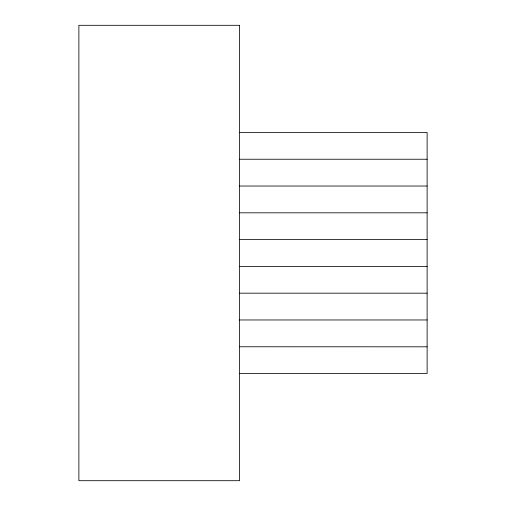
<?xml version="1.0" encoding="UTF-8"?>
<svg xmlns="http://www.w3.org/2000/svg" width="506" height="506" viewBox="0 0 506 506"><rect width="100%" height="100%" fill="white"/><g stroke="black" fill="none" stroke-linecap="round" stroke-linejoin="round"><path stroke-width="0.76" d="M239.604 132.452L427.121 132.452L427.121 373.548L239.604 373.548M239.604 159.238L427.121 159.238M239.604 186.031L427.121 186.031M239.604 212.817L427.121 212.817M239.604 239.604L427.121 239.604M239.604 266.396L427.121 266.396M239.604 293.183L427.121 293.183M239.604 319.969L427.121 319.969M239.604 346.762L427.121 346.819M239.604 25.3L78.879 25.3L78.879 480.7L239.604 480.7L239.604 25.3"/></g></svg>
